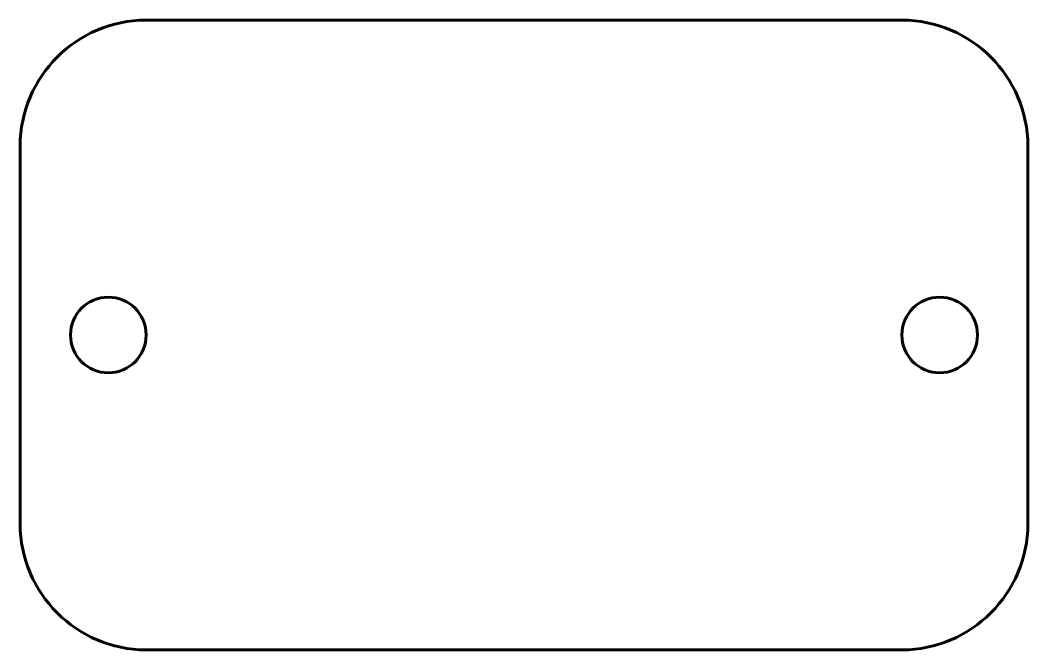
# Model space of a CAD drawing. Header units: millimetres. Extents: x -40 to 40, y -24.6 to 25.4.
import ezdxf

# ---------------------------------------------------------------- set-up
doc = ezdxf.new("R2010")
doc.units = ezdxf.units.MM
doc.linetypes.add('K5LT_BASIC', pattern=[0])
doc.layers.add('layer 1', color=7, linetype='Continuous')

msp = doc.modelspace()

# ---------------------------------------------------------------- linework, layer by layer
at = {"layer": 'layer 1', "color": 150, "linetype": 'K5LT_BASIC', "lineweight": 60, "true_color": 0x0080ff}
for centre in [(-33, 0.448), (33, 0.448)]:
    msp.add_circle(centre, 3, dxfattribs=at)
msp.add_open_spline([(-30, 25.448), (-30, 25.448), (30, 25.448), (30, 25.448), (35.5, 25.448), (40, 20.948), (40, 15.447), (40, 15.447), (40, -14.552), (40, -14.552), (40, -20.052), (35.5, -24.552), (30, -24.552), (30, -24.552), (-30, -24.552), (-30, -24.552), (-35.5, -24.552), (-40, -20.052), (-40, -14.552), (-40, -14.552), (-40, 15.447), (-40, 15.447), (-40, 20.948), (-35.5, 25.448), (-30, 25.448)], degree=3, knots=[0, 0, 0, 0, 0.111111, 0.111111, 0.111111, 0.222222, 0.222222, 0.222222, 0.333333, 0.333333, 0.333333, 0.444444, 0.444444, 0.444444, 0.555556, 0.555556, 0.555556, 0.666667, 0.666667, 0.666667, 0.777778, 0.777778, 0.777778, 1, 1, 1, 1], dxfattribs=at)

doc.saveas('drawing.dxf')
